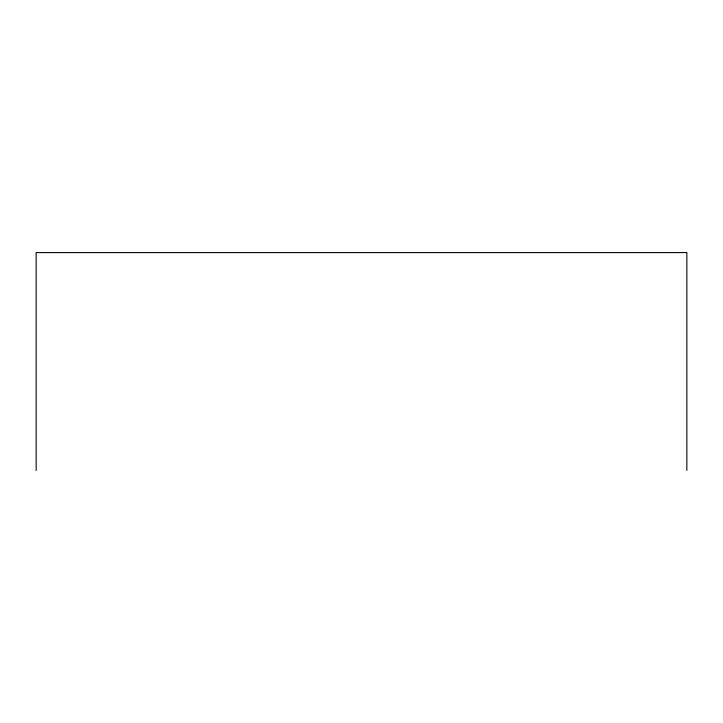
<?xml version="1.0" encoding="UTF-8"?>
<svg xmlns="http://www.w3.org/2000/svg" width="723" height="723" viewBox="0 0 723 723"><rect width="100%" height="100%" fill="white"/><g stroke="black" fill="none" stroke-linecap="round" stroke-linejoin="round"><path stroke-width="1.08" d="M686.85 470.411L686.85 252.589L36.15 252.589L36.15 470.411"/></g></svg>
